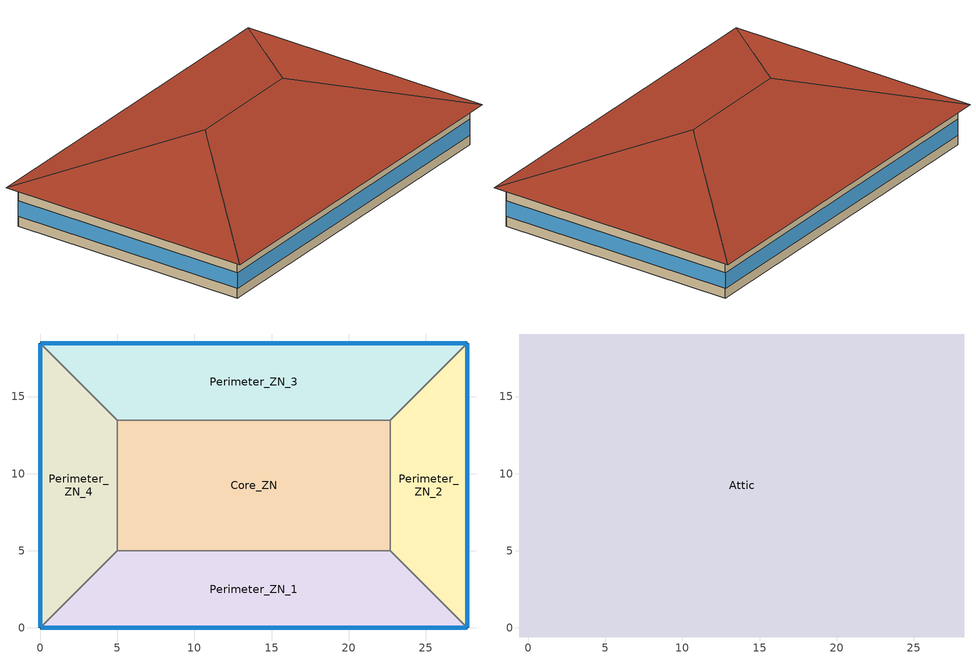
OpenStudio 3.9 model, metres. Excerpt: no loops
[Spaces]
Perimeter_ZN_1
 floor foundation (BTAP-Grnd-Floor-Mass:U-0.757_std): 22.69,5 27.69,0 0,0 5,5 z0
 wall outside: 0,0 27.69,0 z0:3.05
 wall to Perimeter_ZN_4: 5,5 0,0 z0:3.05
 wall to Core_ZN: 22.69,5 5,5 z0:3.05
 wall to Perimeter_ZN_2: 27.69,0 22.69,5 z0:3.05
 window (BTAP-Ext-FixedWindow:U=0.220 SHGC=0.500): 0.03,0 27.66,0 z0.76:1.98
Perimeter_ZN_2
 floor foundation (BTAP-Grnd-Floor-Mass:U-0.757_std): 27.69,18.46 27.69,0 22.69,5 22.69,13.46 z0
 wall outside: 27.69,0 27.69,18.46 z0:3.05
 wall to Perimeter_ZN_3: 27.69,18.46 22.69,13.46 z0:3.05
 wall to Core_ZN: 22.69,13.46 22.69,5 z0:3.05
 window (BTAP-Ext-FixedWindow:U=0.220 SHGC=0.500): 27.69,0.03 27.69,18.43 z0.76:1.99
Perimeter_ZN_3
 floor foundation (BTAP-Grnd-Floor-Mass:U-0.757_std): 27.69,18.46 22.69,13.46 5,13.46 0,18.46 z0
 wall outside: 27.69,18.46 0,18.46 z0:3.05
 wall to Core_ZN: 5,13.46 22.69,13.46 z0:3.05
 wall to Perimeter_ZN_4: 0,18.46 5,13.46 z0:3.05
 window (BTAP-Ext-FixedWindow:U=0.220 SHGC=0.500): 27.66,18.46 0.03,18.46 z0.76:1.98
Perimeter_ZN_4
 floor foundation (BTAP-Grnd-Floor-Mass:U-0.757_std): 0,18.46 5,13.46 5,5 0,0 z0
 wall outside: 0,18.46 0,0 z0:3.05
 wall to Core_ZN: 5,5 5,13.46 z0:3.05
 window (BTAP-Ext-FixedWindow:U=0.220 SHGC=0.500): 0,18.43 0,0.03 z0.76:1.99
Core_ZN
 floor foundation (BTAP-Grnd-Floor-Mass:U-0.757_std): 22.69,13.46 22.69,5 5,5 5,13.46 z0
Attic
 floor outside: 28.29,19.06 27.69,18.46 0,18.46 -0.6,19.06 z3.05; -0.6,19.06 0,18.46 0,0 -0.6,-0.6 z3.05; 28.29,19.06 28.29,-0.6 27.69,0 27.69,18.46 z3.05; 27.69,0 28.29,-0.6 -0.6,-0.6 0,0 z3.05
 floor to Perimeter_ZN_4: 0,18.46 5,13.46 5,5 0,0 z3.05
 floor to Perimeter_ZN_1: 22.69,5 27.69,0 0,0 5,5 z3.05
 floor to Perimeter_ZN_2: 27.69,18.46 27.69,0 22.69,5 22.69,13.46 z3.05
 floor to Core_ZN: 22.69,13.46 22.69,5 5,5 5,13.46 z3.05
 floor to Perimeter_ZN_3: 27.69,18.46 22.69,13.46 5,13.46 0,18.46 z3.05
 roof outside: 18.46,9.23,6.33 28.29,-0.6,3.05 28.29,19.06,3.05; 18.46,9.23,6.33 28.29,19.06,3.05 -0.6,19.06,3.05 9.23,9.23,6.33; 9.23,9.23,6.33 -0.6,-0.6,3.05 28.29,-0.6,3.05 18.46,9.23,6.33; 9.23,9.23,6.33 -0.6,19.06,3.05 -0.6,-0.6,3.05
[Site]
Toronto Intl AP_ON_CAN: Latitude {deg}=43.68; Longitude {deg}=-79.63; Time Zone {hr}=-5; Elevation {m}=173.4; Terrain=City
[Building]
SmallOffice: North Axis {deg}=45; Default Construction Set=BTAP-Mass at hdd = 3890.0; Standards Number of Stories=1; Standards Number of Above Ground Stories=1; Standards Template=NECB2017; Standards Building Type=SmallOffice
[Site:WaterMainsTemperature]
Calculation Method=Correlation; Annual Average Outdoor Air Temperature {C}=9.06667; Maximum Difference In Monthly Average Outdoor Air Temperatures {deltaC}=25.2
[Site:GroundTemperature:BuildingSurface]
19.527, 19.502, 19.536, 19.598, 20.002, 21.64, 22.225, 22.375, 21.449, 20.121, 19.802, 19.633
[SizingPeriod:DesignDay] Barometric Pressure {Pa}=99259; Rain Indicator=No; Snow Indicator=No; Day of Month=21; Daylight Saving Time Indicator=No; Humidity Condition Type=Wetbulb; Dry-Bulb Temperature Range Modifier Type=DefaultMultipliers
Name | Maximum Dry-Bulb Temperature {C} | Daily Dry-Bulb Temperature Range {deltaC} | Wind Speed {m/s} | Wind Direction {deg} | Month | Day Type | Wetbulb or DewPoint at Maximum Dry-Bulb {C} | Solar Model Indicator | ASHRAE Clear Sky Optical Depth for Beam Irradiance | ASHRAE Clear Sky Optical Depth for Diffuse Irradiance | Sky Clearness
Toronto Intl AP Ann Clg .4% Condns DB=>MWB | 31.5 | 9.5 | 6 | 270 | 7 | SummerDesignDay | 22.4 | ASHRAETau | 0.426 | 2.27
Toronto Intl AP Ann Clg .4% Condns WB=>MDB | 29.2 | 9.5 | 6 | 270 | 7 | SummerDesignDay | 23.8 | ASHRAETau | 0.426 | 2.27
Toronto Intl AP Ann Htg 99.6% Condns DB | -18.5 | 0 | 5.3 | 0 | 1 | WinterDesignDay | -18.5 | ASHRAEClearSky |  |  | 0
[ClimateZones]
Climate Zone Institution Name 1=ASHRAE; Climate Zone Document Name 1=ANSI/ASHRAE Standard 169; Climate Zone Document Year 1=2006; Climate Zone Value 1=5A
[Site:GroundTemperature:Shallow]
-2.3, -0.2, 4, 8, 15.4, 19.4, 20.5, 18.5, 13.9, 8.1, 2.5, -1.3
[Site:GroundTemperature:Deep]
3.7, 3.3, 4.4, 5.9, 9.7, 12.5, 14.4, 14.8, 13.7, 11.3, 8.3, 5.6
[Site:GroundTemperature:FCfactorMethod]
January Ground Temperature {C}=10.8; February Ground Temperature {C}=4; March Ground Temperature {C}=-2.5; April Ground Temperature {C}=-2.7; May Ground Temperature {C}=-3.6; June Ground Temperature {C}=0.4; July Ground Temperature {C}=7.7; August Ground Temperature {C}=14.6; September Ground Temperature {C}=19.4; October Ground Temperature {C}=21.6; November Ground Temperature {C}=20.9; December Ground Temperature {C}=18.2
[Material:NoMass] Roughness=Smooth; Thermal Absorptance=0.9; Solar Absorptance=0.7
Name | Thermal Resistance {m2-K/W} | Visible Absorptance
Typical Carpet Pad; Typical Carpet Pad 1 | 0.21648 | 0.8
Typical Insulation 1 | 5.91238 | 0.7
Typical Insulation 2 | 3.32618 | 0.7
Typical Insulation 3 | 6.17282 | 0.7
Typical Carpet Pad 2 | 1.25503 | 0.8
Typical Carpet Pad 3 | 1.69459 | 0.8
Typical Carpet Pad 4 | 4.69593 | 0.8
Typical Insulation 4 | 0.526298 | 0.7
Typical Insulation 5 | 0.526316 | 0.7
[Material]
Name | Roughness | Thickness {m} | Conductivity {W/m-K} | Density {kg/m3} | Specific Heat {J/kg-K} | Thermal Absorptance | Solar Absorptance | Visible Absorptance
G05 25mm wood | MediumSmooth | 0.0254 | 0.15 | 608 | 1630 | 0.9 | 0.5 | 0.5
100mm Normalweight concrete floor 1 | MediumSmooth | 0.1016 | 2.31 | 2322 | 832
G01 13mm gypsum board 1 | Smooth | 0.0127 | 0.16 | 800 | 1090 | 0.9 | 0.7 | 0.5
4 in. Normalweight Concrete Floor 1 | MediumRough | 0.1016 | 2.31 | 2322 | 832 | 0.9 | 0.7 | 0.7
1IN Stucco 1 | Smooth | 0.0253 | 0.6918 | 1858 | 837 | 0.9 | 0.7 | 0.92
8IN CONCRETE HW RefBldg 1 | Rough | 0.2032 | 1.311 | 2240 | 836.8 | 0.9 | 0.7 | 0.7
1/2IN Gypsum 1 | Smooth | 0.0127 | 0.16 | 784.9 | 830 | 0.9 | 0.4 | 0.4
Metal Roof Surface 1; F08 Metal surface 1 | Smooth | 0.0008 | 45.28 | 7824 | 500 | 0.9 | 0.7 | 0.7
6 in. Normalweight Concrete Floor 1; 6 in. Normalweight Concrete Floor 2; 6 in. Normalweight Concrete Floor 3 | MediumRough | 0.1524 | 2.31 | 2322 | 832 | 0.9 | 0.7 | 0.7
Expanded Polystyrene | MediumSmooth | 0.0363959 | 0.029 | 29 | 1210
[Construction]
BTAP-Int-Partition; BTAP-Int-Door: G05 25mm wood
BTAP-Int-Floor: 100mm Normalweight concrete floor 1, Typical Carpet Pad
BTAP-Int-Wall: G01 13mm gypsum board 1, G01 13mm gypsum board 1
BTAP-Int-Ceiling: Typical Carpet Pad, 100mm Normalweight concrete floor 1
BTAP-Int-Window: SimpleGlazing
BTAP-Ext-Floor-Mass:U-0.162: Typical Insulation 1, 4 in. Normalweight Concrete Floor 1, Typical Carpet Pad 1
BTAP-Ext-Wall-Mass:U-0.278: 1IN Stucco 1, 8IN CONCRETE HW RefBldg 1, Typical Insulation 2, 1/2IN Gypsum 1
BTAP-Ext-Roof-Metal:U-0.162: Metal Roof Surface 1, Typical Insulation 3
BTAP-Grnd-Floor-Mass:U-0.757: 6 in. Normalweight Concrete Floor 1, Typical Carpet Pad 2
BTAP-Grnd-Wall-Mass:U-0.568: 6 in. Normalweight Concrete Floor 2, Typical Carpet Pad 3
BTAP-Grnd-Roof-Mass:U-0.21: 6 in. Normalweight Concrete Floor 3, Typical Carpet Pad 4
BTAP-Ext-FixedWindow:U=0.220 SHGC=0.500: SimpleGlazing:U=0.220 SHGC=0.500
BTAP-Ext-FixedWindow:U=0.220 SHGC=0.600: SimpleGlazing:U=0.220 SHGC=0.600
BTAP-Ext-Door:U-1.9: F08 Metal surface 1, Typical Insulation 4
BTAP-Ext-GlassDoors:U=0.190 SHGC=0.600; BTAP-Ext-Skylights:U=0.190 SHGC=0.600; BTAP-Ext-DaylightDomes:U=0.190 SHGC=0.600; BTAP-Ext-DaylightDiffuser:U=0.190 SHGC=0.600: SimpleGlazing:U=0.190 SHGC=0.600
BTAP-Ext-OverHeadDoor:U-1.9: Typical Insulation 5
BTAP-Grnd-Floor-Mass:U-0.757_std: 6 in. Normalweight Concrete Floor 1, Expanded Polystyrene
[DefaultConstructionSet]
BTAP-Mass at hdd = 3890.0: Default Exterior Surface Constructions=BTAP-Mass at hdd = 3890.0; Default Interior Surface Constructions=Default Surface Constructions 2; Default Ground Contact Surface Constructions=BTAP-Mass at hdd = 3890.0 1; Default Exterior SubSurface Constructions=BTAP-Mass at hdd = 3890.0; Default Interior SubSurface Constructions=Default Sub Surface Constructions 2; Interior Partition Construction=BTAP-Int-Partition
[DefaultSurfaceConstructions]
Name | Floor Construction | Wall Construction | Roof Ceiling Construction
Default Surface Constructions 2 | BTAP-Int-Floor | BTAP-Int-Wall | BTAP-Int-Ceiling
BTAP-Mass at hdd = 3890.0 | BTAP-Ext-Floor-Mass:U-0.162 | BTAP-Ext-Wall-Mass:U-0.278 | BTAP-Ext-Roof-Metal:U-0.162
BTAP-Mass at hdd = 3890.0 1 | BTAP-Grnd-Floor-Mass:U-0.757 | BTAP-Grnd-Wall-Mass:U-0.568 | BTAP-Grnd-Roof-Mass:U-0.21
[DefaultSubSurfaceConstructions]
Name | Fixed Window Construction | Operable Window Construction | Door Construction | Glass Door Construction | Overhead Door Construction | Skylight Construction | Tubular Daylight Dome Construction | Tubular Daylight Diffuser Construction
Default Sub Surface Constructions 2 | BTAP-Int-Window | BTAP-Int-Window | BTAP-Int-Door
BTAP-Mass at hdd = 3890.0 | BTAP-Ext-FixedWindow:U=0.220 SHGC=0.500 | BTAP-Ext-FixedWindow:U=0.220 SHGC=0.600 | BTAP-Ext-Door:U-1.9 | BTAP-Ext-GlassDoors:U=0.190 SHGC=0.600 | BTAP-Ext-OverHeadDoor:U-1.9 | BTAP-Ext-Skylights:U=0.190 SHGC=0.600 | BTAP-Ext-DaylightDomes:U=0.190 SHGC=0.600 | BTAP-Ext-DaylightDiffuser:U=0.190 SHGC=0.600
[WindowMaterial:SimpleGlazingSystem] Visible Transmittance=0.21
Name | U-Factor {W/m2-K} | Solar Heat Gain Coefficient
SimpleGlazing; SimpleGlazing:U=0.220 SHGC=0.600 | 2.2 | 0.6
SimpleGlazing:U=0.220 SHGC=0.500 | 2.2 | 0.5
SimpleGlazing:U=0.190 SHGC=0.600 | 1.9 | 0.6
[Space] Volume {m3}=Autocalculate
Name | Space Type | Building Story | Thermal Zone | Part of Total Floor Area
Perimeter_ZN_1 | Space Function Office enclosed <= 25 m2 | Building Story 1 | ALL_ST=Office enclosed <= 25 m2_FL=Building Story 1_SCH=A 4 | Yes
Attic | Space Function - undefined - | Building Story 2 | ALL_ST=- undefined -_FL=Building Story 2_SCH=A | No
Perimeter_ZN_2 | Space Function Office enclosed <= 25 m2 | Building Story 1 | ALL_ST=Office enclosed <= 25 m2_FL=Building Story 1_SCH=A 2 | Yes
Perimeter_ZN_3 | Space Function Office enclosed <= 25 m2 | Building Story 1 | ALL_ST=Office enclosed <= 25 m2_FL=Building Story 1_SCH=A 1 | Yes
Perimeter_ZN_4 | Space Function Office enclosed <= 25 m2 | Building Story 1 | ALL_ST=Office enclosed <= 25 m2_FL=Building Story 1_SCH=A 3 | Yes
Core_ZN | Space Function Office enclosed <= 25 m2 | Building Story 1 | ALL_ST=Office enclosed <= 25 m2_FL=Building Story 1_SCH=A | Yes
[BuildingStory]
Name | Nominal Z Coordinate {m}
Building Story 1 | 0
Building Story 2 | 3.05
[SpaceType] Standards Building Type=Space Function
Name | Default Schedule Set | Design Specification Outdoor Air Object | Standards Space Type
Space Function - undefined - | Space Function - undefined - Schedule Set | Space Function - undefined - Ventilation | - undefined -
Space Function Office enclosed <= 25 m2 | Space Function Office enclosed <= 25 m2 Schedule Set | Space Function Office enclosed <= 25 m2 Ventilation | Office enclosed <= 25 m2
[DesignSpecification:OutdoorAir]
Name | Outdoor Air Flow per Person {m3/s-person} | Outdoor Air Flow per Floor Area {m3/s-m2} | Outdoor Air Flow Air Changes per Hour {1/hr} | Outdoor Air Method
Space Function - undefined - Ventilation | 0 | 0 | 0
Space Function Office enclosed <= 25 m2 Ventilation | 0.0142188 |  |  | Sum
[DefaultScheduleSet]
Name | Number of People Schedule | People Activity Level Schedule | Lighting Schedule | Electric Equipment Schedule
Space Function - undefined - Schedule Set
Space Function Office enclosed <= 25 m2 Schedule Set | NECB-A-Occupancy | NECB-Activity | NECB-A-Occupancy-NECB-A-Lighting-0.3-0.1-0.67-Light Ruleset | NECB-A-Electric-Equipment
[ThermostatSetpoint:DualSetpoint]
Name | Heating Setpoint Temperature Schedule | Cooling Setpoint Temperature Schedule
Space Function Office enclosed <= 25 m2 Thermostat 11; Space Function Office enclosed <= 25 m2 Thermostat 12; Space Function Office enclosed <= 25 m2 Thermostat 13; Space Function Office enclosed <= 25 m2 Thermostat 14; Space Function Office enclosed <= 25 m2 Thermostat 15 | NECB-A-Thermostat Setpoint-Heating | NECB-A-Thermostat Setpoint-Cooling
Space Function - undefined - Thermostat 3
[People:Definition]
Space Function Office enclosed <= 25 m2 People Definition: Number of People Calculation Method=People/Area; People per Space Floor Area {person/m2}=0.0500182; Fraction Radiant=0.3
[People]
Space Function Office enclosed <= 25 m2 People: People Definition=Space Function Office enclosed <= 25 m2 People Definition; Space or SpaceType=Space Function Office enclosed <= 25 m2; Work Efficiency Schedule=Work Efficiency Schedule; Clothing Insulation Schedule=Clothing Schedule; Air Velocity Schedule=Air Velocity Schedule; Multiplier=0.85
[Lights:Definition]
Space Function Office enclosed <= 25 m2 Lights Definition - LED lighting: Design Level Calculation Method=Watts/Area; Watts per Space Floor Area {W/m2}=8; Fraction Radiant=0.2; Fraction Visible=0.6
[Lights]
Space Function Office enclosed <= 25 m2 Lights: Lights Definition=Space Function Office enclosed <= 25 m2 Lights Definition - LED lighting; Space or SpaceType=Space Function Office enclosed <= 25 m2; Fraction Replaceable=1
[ElectricEquipment:Definition]
Space Function Office enclosed <= 25 m2 Elec Equip Definition: Design Level Calculation Method=Watts/Area; Watts per Space Floor Area {W/m2}=7.50273; Fraction Radiant=0.5
[ElectricEquipment]
Space Function Office enclosed <= 25 m2 Elec Equip: Electric Equipment Definition=Space Function Office enclosed <= 25 m2 Elec Equip Definition; Space or SpaceType=Space Function Office enclosed <= 25 m2; Multiplier=0.5
[SpaceInfiltration:DesignFlowRate] Schedule=Always On Discrete; Design Flow Rate Calculation Method=Flow/ExteriorArea; Constant Term Coefficient=0; Temperature Term Coefficient=0; Velocity Term Coefficient=0.224; Velocity Squared Term Coefficient=0
Name | Space or SpaceType | Flow per Exterior Surface Area {m3/s-m2}
Attic Infiltration | Attic | 0.000114166
Perimeter_ZN_1 Infiltration | Perimeter_ZN_1 | 0.000125
Perimeter_ZN_2 Infiltration | Perimeter_ZN_2 | 0.000125
Perimeter_ZN_3 Infiltration | Perimeter_ZN_3 | 0.000125
Perimeter_ZN_4 Infiltration | Perimeter_ZN_4 | 0.000125
[ThermalZone] Use Ideal Air Loads=No
Name | Thermostat
ALL_ST=Office enclosed <= 25 m2_FL=Building Story 1_SCH=A | Space Function Office enclosed <= 25 m2 Thermostat 11
ALL_ST=Office enclosed <= 25 m2_FL=Building Story 1_SCH=A 1 | Space Function Office enclosed <= 25 m2 Thermostat 12
ALL_ST=Office enclosed <= 25 m2_FL=Building Story 1_SCH=A 2 | Space Function Office enclosed <= 25 m2 Thermostat 13
ALL_ST=- undefined -_FL=Building Story 2_SCH=A | Space Function - undefined - Thermostat 3
ALL_ST=Office enclosed <= 25 m2_FL=Building Story 1_SCH=A 3 | Space Function Office enclosed <= 25 m2 Thermostat 14
ALL_ST=Office enclosed <= 25 m2_FL=Building Story 1_SCH=A 4 | Space Function Office enclosed <= 25 m2 Thermostat 15
[Sizing:Zone]
ALL_ST=- undefined -_FL=Building Story 2_SCH=A: Zone Cooling Design Supply Air Temperature Input Method=SupplyAirTemperature; Zone Cooling Design Supply Air Temperature {C}=14; Zone Cooling Design Supply Air Temperature Difference {deltaC}=11.11; Zone Heating Design Supply Air Temperature Input Method=SupplyAirTemperature; Zone Heating Design Supply Air Temperature {C}=40; Zone Heating Design Supply Air Temperature Difference {deltaC}=11.11; Zone Cooling Design Supply Air Humidity Ratio {kg-H2O/kg-air}=0.0085; Zone Heating Design Supply Air Humidity Ratio {kg-H2O/kg-air}=0.008; Cooling Design Air Flow Method=DesignDay; Heating Design Air Flow Method=DesignDay; Account for Dedicated Outdoor Air System=No; Dedicated Outdoor Air System Control Strategy=NeutralSupplyAir; Dedicated Outdoor Air Low Setpoint Temperature for Design {C}=autosize; Dedicated Outdoor Air High Setpoint Temperature for Design {C}=autosize; Zone Load Sizing Method=Sensible Load Only No Latent Load; Zone Latent Cooling Design Supply Air Humidity Ratio Input Method=HumidityRatioDifference; Zone Cooling Design Supply Air Humidity Ratio Difference {kgWater/kgDryAir}=0.005; Zone Latent Heating Design Supply Air Humidity Ratio Input Method=HumidityRatioDifference; Zone Humidification Design Supply Air Humidity Ratio Difference {kgWater/kgDryAir}=0.005; Sizing Option=Coincident
[Foundation:Kiva]
Bldg Kiva Foundation: Wall Height Above Grade {m}=0; Wall Depth Below Slab {m}=0
[SurfaceProperty:ExposedFoundationPerimeter] Exposed Perimeter Calculation Method=TotalExposedPerimeter
Name | Total Exposed Perimeter {m}
Core_ZN_floor | 0
Perimeter_ZN_3_floor; Perimeter_ZN_1_floor | 27.69
Perimeter_ZN_2_floor; Perimeter_ZN_4_floor | 18.46
[Foundation:Kiva:Settings]

[Coil:Heating:DX:VariableSpeed:SpeedData] Reference Unit Gross Rated Heating Capacity {W}=9124.85; Reference Unit Rated Air Flow Rate {m3/s}=0.653; Rated Supply Air Fan Power Per Volume Flow Rate 2017 {W/(m3/s)}=773.3; Rated Supply Air Fan Power Per Volume Flow Rate 2023 {W/(m3/s)}=934.4; Heating Capacity Function of Temperature Curve=Mitsubishi Hyper Heating VRF Outdoor Unit HCAPFT curve; Total  Heating Capacity Function of Air Flow Fraction Curve=Mitsubishi Hyper Heating VRF Outdoor Unit HCAPFFF curve; Energy Input Ratio Function of Temperature Curve=Mitsubishi Hyper Heating VRF Outdoor Unit HEIRFT curve; Energy Input Ratio Function of Air Flow Fraction Curve=Mitsubishi Hyper Heating VRF Outdoor Unit HEIRFFF curve
Name | Reference Unit Gross Rated Heating COP
Coil Heating DX Variable Speed Speed Data 1 | 3.68377
Coil Heating DX Variable Speed Speed Data 2 | 4.52912
Coil Heating DX Variable Speed Speed Data 3 | 3.68411
Coil Heating DX Variable Speed Speed Data 4 | 4.32243
Coil Heating DX Variable Speed Speed Data 5 | 4.21244
[Coil:Cooling:DX:VariableSpeed:SpeedData] Reference Unit Gross Rated Total Cooling Capacity {W}=8914.19; Reference Unit Gross Rated Sensible Heat Ratio=0.79; Reference Unit Rated Air Flow Rate {m3/s}=0.944; Rated Evaporator Fan Power Per Volume Flow Rate 2017 {W/(m3/s)}=773.3; Rated Evaporator Fan Power Per Volume Flow Rate 2023 {W/(m3/s)}=934.4; Total Cooling Capacity Function of Temperature Curve=Mitsubishi Hyper Heating VRF Outdoor Unit CCAPFT curve; Total Cooling Capacity Function of Air Flow Fraction Curve=Mitsubishi Hyper Heating VRF Outdoor Unit CCAPFFF curve; Energy Input Ratio Function of Temperature Curve=Mitsubishi Hyper Heating VRF Outdoor Unit CEIRFT curve; Energy Input Ratio Function of Air Flow Fraction Curve=Mitsubishi Hyper Heating VRF Outdoor Unit CEIRFFF curve
Name | Reference Unit Gross Rated Cooling COP {W/W}
Coil Cooling DX Variable Speed Speed Data 1; Coil Cooling DX Variable Speed Speed Data 3 | 3.96
Coil Cooling DX Variable Speed Speed Data 2 | 3.66
Coil Cooling DX Variable Speed Speed Data 4 | 3.95
Coil Cooling DX Variable Speed Speed Data 5 | 4.11
[AvailabilityManager:NightCycle] Applicability Schedule=Always On Discrete; Control Type=CycleOnAny; Thermostat Tolerance {deltaC}=1; Cycling Run Time {s}=3600
Availability Manager Night Cycle 1; Availability Manager Night Cycle 2; Availability Manager Night Cycle 3; Availability Manager Night Cycle 4; Availability Manager Night Cycle 5
[HeatExchanger:AirToAir:SensibleAndLatent] Availability Schedule=Always On Discrete; Nominal Supply Air Flow Rate {m3/s}=autosize; Sensible Effectiveness at 100% Heating Air Flow=0.755; Latent Effectiveness at 100% Heating Air Flow=0.564; Sensible Effectiveness at 100% Cooling Air Flow=0.755; Latent Effectiveness at 100% Cooling Air Flow=0.564; Supply Air Outlet Temperature Control=Yes; Heat Exchanger Type=Plate; Frost Control Type=ExhaustOnly; Threshold Temperature {C}=-23.3; Initial Defrost Time Fraction=0.167; Rate of Defrost Time Fraction Increase {1/K}=1.44; Economizer Lockout=Yes
Name | Nominal Electric Power {W} | Sensible Effectiveness of Heating Air Flow Curve | Latent Effectiveness of Heating Air Flow Curve | Sensible Effectiveness of Cooling Air Flow Curve | Latent Effectiveness of Cooling Air Flow Curve
sys_3|mixed|shr>none|sc>ccashp|sh>ccashp|ssf>cv|zh>b-e|zc>none|srf>none| ERV | 114.913 | sys_3|mixed|shr>none|sc>ccashp|sh>ccashp|ssf>cv|zh>b-e|zc>none|srf>none| ERV_SensHeatEff | sys_3|mixed|shr>none|sc>ccashp|sh>ccashp|ssf>cv|zh>b-e|zc>none|srf>none| ERV_LatHeatEff | sys_3|mixed|shr>none|sc>ccashp|sh>ccashp|ssf>cv|zh>b-e|zc>none|srf>none| ERV_SensCoolEff | sys_3|mixed|shr>none|sc>ccashp|sh>ccashp|ssf>cv|zh>b-e|zc>none|srf>none| ERV_LatCoolEff
sys_3|mixed|shr>none|sc>ccashp|sh>ccashp|ssf>cv|zh>b-e|zc>none|srf>none| 1 ERV | 99.2082 | sys_3|mixed|shr>none|sc>ccashp|sh>ccashp|ssf>cv|zh>b-e|zc>none|srf>none| 1 ERV_SensHeatEff | sys_3|mixed|shr>none|sc>ccashp|sh>ccashp|ssf>cv|zh>b-e|zc>none|srf>none| 1 ERV_LatHeatEff | sys_3|mixed|shr>none|sc>ccashp|sh>ccashp|ssf>cv|zh>b-e|zc>none|srf>none| 1 ERV_SensCoolEff | sys_3|mixed|shr>none|sc>ccashp|sh>ccashp|ssf>cv|zh>b-e|zc>none|srf>none| 1 ERV_LatCoolEff
sys_3|mixed|shr>none|sc>ccashp|sh>ccashp|ssf>cv|zh>b-e|zc>none|srf>none| 2 ERV | 79.1909 | sys_3|mixed|shr>none|sc>ccashp|sh>ccashp|ssf>cv|zh>b-e|zc>none|srf>none| 2 ERV_SensHeatEff | sys_3|mixed|shr>none|sc>ccashp|sh>ccashp|ssf>cv|zh>b-e|zc>none|srf>none| 2 ERV_LatHeatEff | sys_3|mixed|shr>none|sc>ccashp|sh>ccashp|ssf>cv|zh>b-e|zc>none|srf>none| 2 ERV_SensCoolEff | sys_3|mixed|shr>none|sc>ccashp|sh>ccashp|ssf>cv|zh>b-e|zc>none|srf>none| 2 ERV_LatCoolEff
sys_3|mixed|shr>none|sc>ccashp|sh>ccashp|ssf>cv|zh>b-e|zc>none|srf>none| 3 ERV | 79.1909 | sys_3|mixed|shr>none|sc>ccashp|sh>ccashp|ssf>cv|zh>b-e|zc>none|srf>none| 3 ERV_SensHeatEff | sys_3|mixed|shr>none|sc>ccashp|sh>ccashp|ssf>cv|zh>b-e|zc>none|srf>none| 3 ERV_LatHeatEff | sys_3|mixed|shr>none|sc>ccashp|sh>ccashp|ssf>cv|zh>b-e|zc>none|srf>none| 3 ERV_SensCoolEff | sys_3|mixed|shr>none|sc>ccashp|sh>ccashp|ssf>cv|zh>b-e|zc>none|srf>none| 3 ERV_LatCoolEff
sys_3|mixed|shr>none|sc>ccashp|sh>ccashp|ssf>cv|zh>b-e|zc>none|srf>none| 4 ERV | 99.2082 | sys_3|mixed|shr>none|sc>ccashp|sh>ccashp|ssf>cv|zh>b-e|zc>none|srf>none| 4 ERV_SensHeatEff | sys_3|mixed|shr>none|sc>ccashp|sh>ccashp|ssf>cv|zh>b-e|zc>none|srf>none| 4 ERV_LatHeatEff | sys_3|mixed|shr>none|sc>ccashp|sh>ccashp|ssf>cv|zh>b-e|zc>none|srf>none| 4 ERV_SensCoolEff | sys_3|mixed|shr>none|sc>ccashp|sh>ccashp|ssf>cv|zh>b-e|zc>none|srf>none| 4 ERV_LatCoolEff
[SetpointManager:OutdoorAirPretreat] Minimum Setpoint Temperature {C}=-99; Maximum Setpoint Temperature {C}=99; Minimum Setpoint Humidity Ratio {kgWater/kgDryAir}=1e-05; Maximum Setpoint Humidity Ratio {kgWater/kgDryAir}=1
Name | Setpoint Node or NodeList
Setpoint Manager Outdoor Air Pretreat 1 | sys_3|mixed|shr>none|sc>ccashp|sh>ccashp|ssf>cv|zh>b-e|zc>none|srf>none| ERV Primary Outlet Air Node
Setpoint Manager Outdoor Air Pretreat 2 | sys_3|mixed|shr>none|sc>ccashp|sh>ccashp|ssf>cv|zh>b-e|zc>none|srf>none| 1 ERV Primary Outlet Air Node
Setpoint Manager Outdoor Air Pretreat 3 | sys_3|mixed|shr>none|sc>ccashp|sh>ccashp|ssf>cv|zh>b-e|zc>none|srf>none| 2 ERV Primary Outlet Air Node
Setpoint Manager Outdoor Air Pretreat 4 | sys_3|mixed|shr>none|sc>ccashp|sh>ccashp|ssf>cv|zh>b-e|zc>none|srf>none| 3 ERV Primary Outlet Air Node
Setpoint Manager Outdoor Air Pretreat 5 | sys_3|mixed|shr>none|sc>ccashp|sh>ccashp|ssf>cv|zh>b-e|zc>none|srf>none| 4 ERV Primary Outlet Air Node
[Generator:PVWatts]
Generator PVWatts 1: DC System Capacity {W}=97818.5; Module Type=Standard; Array Type=FixedOpenRack; Tilt Angle {deg}=43.68; Azimuth Angle {deg}=180
[ElectricLoadCenter:Inverter:PVWatts]
Electric Load Center Inverter PVWatts 1: DC to AC Size Ratio=1.1; Inverter Efficiency=0.96
[ElectricLoadCenter:Distribution]
Electric Load Center Distribution 1: Generator Operation Scheme Type=Baseload; Inverter=Electric Load Center Inverter PVWatts 1
[Schedule:Ruleset]
Clothing Schedule: Default Day Schedule=Clothing Schedule Default Winter Clothes
Air Velocity Schedule: Default Day Schedule=Air Velocity Schedule Default
Work Efficiency Schedule: Default Day Schedule=Work Efficiency Schedule Default
NECB-A-Occupancy: Default Day Schedule=NECB-A-Occupancy Default
NECB-Activity: Default Day Schedule=NECB-Activity Default; Summer Design Day Schedule=NECB-Activity Summer Design Day; Winter Design Day Schedule=NECB-Activity Winter Design Day
NECB-A-Occupancy-NECB-A-Lighting-0.3-0.1-0.67-Light Ruleset: Default Day Schedule=NECB-A-Occupancy-NECB-A-Lighting-0.3-0.1-0.67-Light Default
NECB-A-Electric-Equipment: Default Day Schedule=NECB-A-Electric-Equipment Default
NECB-A-Thermostat Setpoint-Heating: Default Day Schedule=NECB-A-Thermostat Setpoint-Heating Default
NECB-A-Thermostat Setpoint-Cooling: Default Day Schedule=NECB-A-Thermostat Setpoint-Cooling Default
[Schedule:Day]
Clothing Schedule Default Winter Clothes: 24, 0, 1
Clothing Schedule Summer Clothes: 24, 0, 0.5
Air Velocity Schedule Default: 24, 0, 0.2
Work Efficiency Schedule Default: 24, 0, 0
NECB-A-Occupancy Default; NECB-A-Occupancy Default|Wkdy Day: No, 7, 0, 0, 8, 0, 0.1, 9, 0, 0.7, 12, 0, 0.9, 14, 0, 0.5, 17, 0, 0.9, 18, 0, 0.7, 19, 0, 0.3, 23, 0, 0.1, 24, 0, 0
NECB-A-Occupancy Sat Day; NECB-A-Occupancy Sun|Hol Day: No, 24, 0, 0
NECB-Activity Default; NECB-Activity Winter Design Day; NECB-Activity Summer Design Day: No, 24, 0, 130
NECB-A-Occupancy-NECB-A-Lighting-0.3-0.1-0.67-Light Default; NECB-A-Occupancy-NECB-A-Lighting-0.3-0.1-0.67-Default|Wkdy-Light Day: 7, 0, 0.03495, 8, 0, 0.2097, 9, 0, 0.8, 17, 0, 0.9, 18, 0, 0.8, 19, 0, 0.5, 21, 0, 0.2097, 23, 0, 0.0699, 24, 0, 0.03495
NECB-A-Occupancy-NECB-A-Lighting-0.3-0.1-0.67-Sat-Light Day; NECB-A-Occupancy-NECB-A-Lighting-0.3-0.1-0.67-Sun|Hol-Light Day: 24, 0, 0.03495
NECB-A-Electric-Equipment Default; NECB-A-Electric-Equipment Default|Wkdy Day: No, 7, 0, 0.2, 8, 0, 0.3, 9, 0, 0.8, 18, 0, 0.9, 19, 0, 0.5, 21, 0, 0.3, 24, 0, 0.2
NECB-A-Electric-Equipment Sat Day; NECB-A-Electric-Equipment Sun|Hol Day: No, 24, 0, 0.2
NECB-A-Thermostat Setpoint-Heating Default; NECB-A-Thermostat Setpoint-Heating Default|Wkdy Day: No, 6, 0, 18, 7, 0, 20, 21, 0, 22, 24, 0, 18
NECB-A-Thermostat Setpoint-Heating Sat Day; NECB-A-Thermostat Setpoint-Heating Sun|Hol Day: No, 24, 0, 18
NECB-A-Thermostat Setpoint-Cooling Default; NECB-A-Thermostat Setpoint-Cooling Default|Wkdy Day: No, 6, 0, 35, 21, 0, 24, 24, 0, 35
NECB-A-Thermostat Setpoint-Cooling Sat Day; NECB-A-Thermostat Setpoint-Cooling Sun|Hol Day: No, 24, 0, 35
[Schedule:Rule] Date Specification Type=DateRange; Start Day=1
Name | Schedule Ruleset | Rule Order | Day Schedule | Start Month | End Month | End Day | Apply Monday | Apply Tuesday | Apply Wednesday | Apply Thursday | Apply Friday | Apply Saturday | Apply Sunday
Schedule Rule 1 | Clothing Schedule | 0 | Clothing Schedule Summer Clothes | 5 | 9 | 30
Schedule Rule 2 | NECB-A-Occupancy | 2 | NECB-A-Occupancy Default|Wkdy Day | 1 | 12 | 31 | Yes | Yes | Yes | Yes | Yes
Schedule Rule 3 | NECB-A-Occupancy | 1 | NECB-A-Occupancy Sat Day | 1 | 12 | 31 |  |  |  |  |  | Yes
Schedule Rule 4 | NECB-A-Occupancy | 0 | NECB-A-Occupancy Sun|Hol Day | 1 | 12 | 31 |  |  |  |  |  |  | Yes
Schedule Rule 5 | NECB-A-Occupancy-NECB-A-Lighting-0.3-0.1-0.67-Light Ruleset | 2 | NECB-A-Occupancy-NECB-A-Lighting-0.3-0.1-0.67-Default|Wkdy-Light Day | 1 | 12 | 31 | Yes | Yes | Yes | Yes | Yes
Schedule Rule 6 | NECB-A-Occupancy-NECB-A-Lighting-0.3-0.1-0.67-Light Ruleset | 1 | NECB-A-Occupancy-NECB-A-Lighting-0.3-0.1-0.67-Sat-Light Day | 1 | 12 | 31 |  |  |  |  |  | Yes
Schedule Rule 7 | NECB-A-Occupancy-NECB-A-Lighting-0.3-0.1-0.67-Light Ruleset | 0 | NECB-A-Occupancy-NECB-A-Lighting-0.3-0.1-0.67-Sun|Hol-Light Day | 1 | 12 | 31 |  |  |  |  |  |  | Yes
Schedule Rule 8 | NECB-A-Electric-Equipment | 2 | NECB-A-Electric-Equipment Default|Wkdy Day | 1 | 12 | 31 | Yes | Yes | Yes | Yes | Yes
Schedule Rule 9 | NECB-A-Electric-Equipment | 1 | NECB-A-Electric-Equipment Sat Day | 1 | 12 | 31 |  |  |  |  |  | Yes
Schedule Rule 10 | NECB-A-Electric-Equipment | 0 | NECB-A-Electric-Equipment Sun|Hol Day | 1 | 12 | 31 |  |  |  |  |  |  | Yes
Schedule Rule 11 | NECB-A-Thermostat Setpoint-Heating | 2 | NECB-A-Thermostat Setpoint-Heating Default|Wkdy Day | 1 | 12 | 31 | Yes | Yes | Yes | Yes | Yes
Schedule Rule 12 | NECB-A-Thermostat Setpoint-Heating | 1 | NECB-A-Thermostat Setpoint-Heating Sat Day | 1 | 12 | 31 |  |  |  |  |  | Yes
Schedule Rule 13 | NECB-A-Thermostat Setpoint-Heating | 0 | NECB-A-Thermostat Setpoint-Heating Sun|Hol Day | 1 | 12 | 31 |  |  |  |  |  |  | Yes
Schedule Rule 14 | NECB-A-Thermostat Setpoint-Cooling | 2 | NECB-A-Thermostat Setpoint-Cooling Default|Wkdy Day | 1 | 12 | 31 | Yes | Yes | Yes | Yes | Yes
Schedule Rule 15 | NECB-A-Thermostat Setpoint-Cooling | 1 | NECB-A-Thermostat Setpoint-Cooling Sat Day | 1 | 12 | 31 |  |  |  |  |  | Yes
Schedule Rule 16 | NECB-A-Thermostat Setpoint-Cooling | 0 | NECB-A-Thermostat Setpoint-Cooling Sun|Hol Day | 1 | 12 | 31 |  |  |  |  |  |  | Yes
[Schedule:Constant]
Always On Discrete: Value=1
[Curve:Quadratic] Coefficient3 x**2=0
Name | Coefficient1 Constant | Coefficient2 x | Minimum Value of x | Maximum Value of x
Mitsubishi Hyper Heating VRF Outdoor Unit CCAPFFF curve; Mitsubishi Hyper Heating VRF Outdoor Unit HCAPFFF curve | 0.8 | 0.2 | 0.5 | 1.5
Mitsubishi Hyper Heating VRF Outdoor Unit CEIRFFF curve; Mitsubishi Hyper Heating VRF Outdoor Unit HEIRFFF curve | 1 | 0 | 0 | 1
[Curve:Biquadratic] Minimum Value of x=15
Name | Coefficient1 Constant | Coefficient2 x | Coefficient3 x**2 | Coefficient4 y | Coefficient5 y**2 | Coefficient6 x*y | Maximum Value of x | Minimum Value of y | Maximum Value of y
Mitsubishi Hyper Heating VRF Outdoor Unit CCAPFT curve | 0.041806 | 0.0640406 | -0.000556932 | 0.00840778 | -0.00010814 | -0.000333479 | 24 | -5 | 43
Mitsubishi Hyper Heating VRF Outdoor Unit CEIRFT curve | 1.51115 | -0.0599811 | 0.000969596 | -0.00845921 | 0.000389855 | 0.000125837 | 24 | -5 | 43
Mitsubishi Hyper Heating VRF Outdoor Unit HCAPFT curve | 1.04243 | 0.0320234 | -0.00158028 | 0.0255781 | -0.000168303 | -0.00103771 | 27.2 | -25 | 15
Mitsubishi Hyper Heating VRF Outdoor Unit HEIRFT curve | 1.2246 | 0.0053626 | -0.000269902 | -0.0415824 | 0.000500483 | 0.000352842 | 27.2 | -25 | 15
[Table:Lookup]
sys_3|mixed|shr>none|sc>ccashp|sh>ccashp|ssf>cv|zh>b-e|zc>none|srf>none| 2 ERV_SensHeatEff; sys_3|mixed|shr>none|sc>ccashp|sh>ccashp|ssf>cv|zh>b-e|zc>none|srf>none| 2 ERV_SensCoolEff; sys_3|mixed|shr>none|sc>ccashp|sh>ccashp|ssf>cv|zh>b-e|zc>none|srf>none| 4 ERV_SensHeatEff; sys_3|mixed|shr>none|sc>ccashp|sh>ccashp|ssf>cv|zh>b-e|zc>none|srf>none| 4 ERV_SensCoolEff; sys_3|mixed|shr>none|sc>ccashp|sh>ccashp|ssf>cv|zh>b-e|zc>none|srf>none| 3 ERV_SensHeatEff; sys_3|mixed|shr>none|sc>ccashp|sh>ccashp|ssf>cv|zh>b-e|zc>none|srf>none| 3 ERV_SensCoolEff; sys_3|mixed|shr>none|sc>ccashp|sh>ccashp|ssf>cv|zh>b-e|zc>none|srf>none| 1 ERV_SensHeatEff; sys_3|mixed|shr>none|sc>ccashp|sh>ccashp|ssf>cv|zh>b-e|zc>none|srf>none| 1 ERV_SensCoolEff; sys_3|mixed|shr>none|sc>ccashp|sh>ccashp|ssf>cv|zh>b-e|zc>none|srf>none| ERV_SensHeatEff; sys_3|mixed|shr>none|sc>ccashp|sh>ccashp|ssf>cv|zh>b-e|zc>none|srf>none| ERV_SensCoolEff: DivisorOnly, 0.755, 0, 10, Dimensionless, 0.791, 0.755
sys_3|mixed|shr>none|sc>ccashp|sh>ccashp|ssf>cv|zh>b-e|zc>none|srf>none| 2 ERV_LatHeatEff; sys_3|mixed|shr>none|sc>ccashp|sh>ccashp|ssf>cv|zh>b-e|zc>none|srf>none| 2 ERV_LatCoolEff; sys_3|mixed|shr>none|sc>ccashp|sh>ccashp|ssf>cv|zh>b-e|zc>none|srf>none| 4 ERV_LatHeatEff; sys_3|mixed|shr>none|sc>ccashp|sh>ccashp|ssf>cv|zh>b-e|zc>none|srf>none| 4 ERV_LatCoolEff; sys_3|mixed|shr>none|sc>ccashp|sh>ccashp|ssf>cv|zh>b-e|zc>none|srf>none| 3 ERV_LatHeatEff; sys_3|mixed|shr>none|sc>ccashp|sh>ccashp|ssf>cv|zh>b-e|zc>none|srf>none| 3 ERV_LatCoolEff; sys_3|mixed|shr>none|sc>ccashp|sh>ccashp|ssf>cv|zh>b-e|zc>none|srf>none| 1 ERV_LatHeatEff; sys_3|mixed|shr>none|sc>ccashp|sh>ccashp|ssf>cv|zh>b-e|zc>none|srf>none| 1 ERV_LatCoolEff; sys_3|mixed|shr>none|sc>ccashp|sh>ccashp|ssf>cv|zh>b-e|zc>none|srf>none| ERV_LatHeatEff; sys_3|mixed|shr>none|sc>ccashp|sh>ccashp|ssf>cv|zh>b-e|zc>none|srf>none| ERV_LatCoolEff: DivisorOnly, 0.564, 0, 10, Dimensionless, 0.625, 0.564
